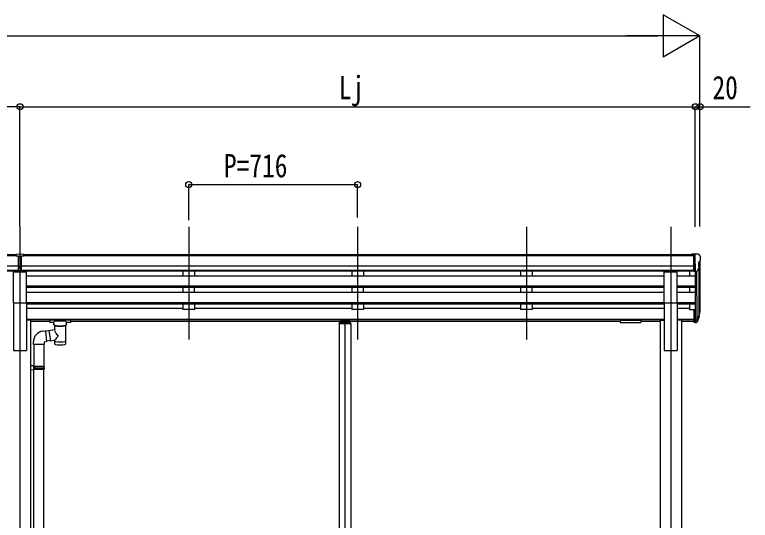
# Model space of a CAD drawing. Units: millimetres, scale not verified. Extents: x -12615 to 12615, y -8910 to 8910.
# Drawn here: x -911 to 2209, y -3310 to -1167 of the extents above; entities that cross this region are included whole.
import ezdxf
from ezdxf.enums import TextEntityAlignment as Align

# ---------------------------------------------------------------- set-up
doc = ezdxf.new("R2010")
doc.units = ezdxf.units.MM
doc.header["$LTSCALE"] = 40
for name, color, linetype in [('0-3_YKK_12', 2, 'Continuous'), ('0-4_YKK_13', 4, 'Continuous'), ('0-5_YKK_A1', 4, 'Continuous'), ('0-6_YKK_D', 6, 'Continuous')]:
    doc.layers.add(name, color=color, linetype=linetype)
doc.styles.add('ＭＳ ゴシック', font='')
doc.styles.get('ＭＳ ゴシック').set_extended_font_data('MS Gothic')

msp = doc.modelspace()

# ---------------------------------------------------------------- linework, layer by layer
at = {"layer": '0-3_YKK_12'}
for p, q in [((-172.79, -2066.08), (-172.79, -2543.6)), ((543.21, -2066.08), (543.21, -2543.6)), ((1259.21, -2066.08), (1259.21, -2543.6)), ((489.71, -2470.49), (489.71, -4897.35))]:
    msp.add_line(p, q, dxfattribs=at)
for points in [[(-888.79, -2066.08), (-888.79, -4990.49), (-888.79, -5240.49)], [(1871.21, -2066.08), (1871.21, -4990.49), (1871.21, -5240.49)]]:
    msp.add_lwpolyline(points, dxfattribs=at)
at = {"layer": '0-4_YKK_13'}
for p, q in [((-872.29, -2190.5), (-872.29, -2182.66)), ((1968.71, -2182.47), (1958.71, -2182.56)), ((1958.71, -2184.07), (1958.71, -2182.56)), ((1968.71, -2254.45), (1968.71, -2182.47)), ((1987.21, -2182.47), (1968.71, -2182.47)), ((1975.21, -2255.45), (1975.21, -2182.47)), ((1987.21, -2182.47), (1989.54, -2182.61)), ((1990.3, -2183.04), (1994.37, -2188.84)), ((-895.29, -2254.13), (-895.29, -2188.85)), ((-895.29, -2190.98), (-888.79, -2191.3)), ((-882.29, -2192.5), (-895.29, -2192.5)), ((-888.79, -2191.32), (-882.29, -2190.92)), ((-872.29, -2190.5), (-882.29, -2190.5)), ((1994.68, -2213.65), (1989.36, -2216.72)), ((1997.21, -2191.84), (1997.21, -2192.47)), ((-888.79, -2234.19), (-895.29, -2234.02)), ((-882.29, -2234.02), (-888.79, -2234.19)), ((1982.84, -2253.64), (1991.84, -2238.05)), ((1989.21, -2216.98), (1989.21, -2233.26)), ((-888.79, -2253.46), (-895.29, -2253.07)), ((-882.29, -2253.07), (-888.79, -2253.46)), ((-861.29, -2387.91), (-861.29, -2256.12)), ((1898.71, -2387.91), (1898.71, -2256.12)), ((1968.71, -2254.45), (1975.21, -2254.45)), ((1975.21, -2255.45), (1980.42, -2255.13)), ((-916.29, -2387.91), (-861.29, -2387.91)), ((1843.71, -2387.91), (1898.71, -2387.91)), ((1968.71, -2416.19), (1968.71, -2470.22)), ((1968.71, -2416.19), (1975.21, -2416.19)), ((1975.21, -2416.19), (1975.21, -2470.96)), ((1993.51, -2429), (1990.24, -2436.07)), ((1994.12, -2430.38), (1990.24, -2438.33)), ((-761.79, -2460.77), (-761.79, -2471.53)), ((-676.79, -2460.11), (-759.79, -2460.11)), ((-676.79, -2462.29), (-759.79, -2462.29)), ((-674.79, -2460.77), (-674.79, -2471.53)), ((-674.79, -2460.96), (-674.79, -2462.51)), ((508.21, -2461.53), (471.21, -2461.53)), ((471.21, -2461.53), (471.21, -2469.97)), ((471.21, -2464.02), (508.21, -2464.02)), ((508.21, -2461.53), (508.21, -2469.97)), ((1657.21, -2460.77), (1657.21, -2471.53)), ((1657.21, -2460.77), (1657.21, -2471.53)), ((1657.21, -2460.96), (1657.21, -2462.51)), ((1657.21, -2460.96), (1657.21, -2462.51)), ((1659.21, -2460.11), (1742.21, -2460.11)), ((1659.21, -2462.29), (1742.21, -2462.29)), ((1744.21, -2460.77), (1744.21, -2471.53)), ((1968.71, -2456.32), (1975.21, -2456.32)), ((1968.71, -2461.2), (1975.21, -2461.2)), ((1975.21, -2461.22), (1980.35, -2461.22)), ((1975.21, -2463.03), (1980.06, -2463.03)), ((1981.65, -2460.55), (1989.4, -2445.14)), ((1990.85, -2445.5), (1982.66, -2461.67)), ((1991.46, -2446.06), (1982.66, -2469.61)), ((1991.8, -2441.66), (1991.46, -2446.06)), ((-745.29, -2472.2), (-759.79, -2472.2)), ((-745.29, -2479), (-745.29, -2468.73)), ((-741.19, -2501.08), (-741.19, -2483.49)), ((-695.39, -2483.5), (-695.37, -2563.8)), ((-691.29, -2479), (-691.29, -2468.73)), ((-676.79, -2472.2), (-691.29, -2472.2)), ((464.21, -2475.99), (464.21, -2477.49)), ((515.21, -2477.49), (464.21, -2477.49)), ((513.71, -2474.49), (465.71, -2474.49)), ((467.21, -2470.02), (467.21, -2474.49)), ((469.71, -2467.45), (471.21, -2467.45)), ((469.71, -2469.97), (469.71, -2474.49)), ((469.71, -2469.97), (471.21, -2469.97)), ((469.71, -2471.86), (509.71, -2471.86)), ((473.81, -2466.46), (473.81, -2466.94)), ((477.26, -2468.34), (477.26, -2468.68)), ((479.22, -2468.02), (479.22, -2468.35)), ((479.71, -2467.11), (479.71, -2469.79)), ((480.2, -2468.02), (480.2, -2468.35)), ((482.16, -2468.68), (482.16, -2468.34)), ((485.61, -2466.46), (485.61, -2466.94)), ((493.81, -2466.46), (493.81, -2466.94)), ((497.26, -2468.34), (497.26, -2468.68)), ((499.22, -2468.02), (499.22, -2468.35)), ((499.71, -2467.11), (499.71, -2469.79)), ((500.2, -2468.02), (500.2, -2468.35)), ((502.16, -2468.68), (502.16, -2468.34)), ((505.61, -2466.46), (505.61, -2466.94)), ((508.21, -2467.45), (509.71, -2467.45)), ((508.21, -2469.97), (509.71, -2469.97)), ((509.71, -2469.97), (509.71, -2474.49)), ((512.21, -2474.49), (512.21, -2470.02)), ((515.21, -2475.99), (515.21, -2477.49)), ((1659.21, -2472.2), (1742.21, -2472.2)), ((1968.71, -2470.22), (1975.21, -2470.22)), ((1975.21, -2470.96), (1980.06, -2470.96)), ((-792.14, -2508.54), (-779.62, -2506.98)), ((-766.12, -2506.86), (-779.45, -2508.93)), ((-766.41, -2504.98), (-741.19, -2501.07)), ((-766.41, -2504.98), (-759.39, -2550.24)), ((-831.54, -2564.55), (-831.54, -2553.64)), ((-759.68, -2548.37), (-775.78, -2550.86)), ((-741.19, -2547.42), (-759.39, -2550.24)), ((-741.21, -2563.8), (-741.19, -2547.17)), ((-785.54, -2564.55), (-831.54, -2564.55)), ((-829.59, -2564.55), (-829.59, -2655.85)), ((-787.59, -2564.55), (-787.59, -2658.41)), ((-827.59, -2655.91), (-843.59, -2655.44)), ((-843.59, -2655.44), (-843.59, -2673.38)), ((-827.59, -2672.91), (-843.59, -2673.38)), ((-827.59, -2657.91), (-829.59, -2657.91)), ((-786.59, -2658.41), (-829.59, -2658.41)), ((-785.59, -2660.41), (-829.59, -2660.41)), ((-785.59, -2668.41), (-829.59, -2668.41)), ((-786.59, -2670.41), (-829.59, -2670.41)), ((-829.59, -3515.11), (-829.59, -2672.97)), ((-827.59, -2657.91), (-827.59, -2655.91)), ((-827.59, -2672.91), (-827.59, -2670.91)), ((-825.11, -2660.41), (-824.68, -2658.41)), ((-787.59, -3517.67), (-787.59, -2670.41)), ((-785.59, -2660.41), (-786.59, -2658.41)), ((-785.59, -2668.41), (-786.59, -2670.41)), ((-785.59, -2660.41), (-785.59, -2668.41))]:
    msp.add_line(p, q, dxfattribs=at)
for points in [[(-872.29, -2182.66), (-890.29, -2182.5), (-905.29, -2182.63)], [(-895.29, -2190.46), (-905.29, -2190.37), (-905.29, -2182.63)], [(-895.29, -2254.13), (-888.79, -2254.53), (-882.29, -2254.13), (-882.29, -2188.79)], [(-895.29, -2235.12), (-892.03, -2235.21), (-888.79, -2235.29), (-885.55, -2235.21), (-882.29, -2235.12)], [(-916.29, -2387.91), (-916.29, -2256.12), (-861.29, -2256.12)], [(1843.71, -2387.91), (1843.71, -2256.12), (1898.71, -2256.12)], [(-759.79, -2460.11), (-760.14, -2460.11), (-760.67, -2460.14), (-761.12, -2460.19), (-761.42, -2460.27), (-761.59, -2460.37), (-761.71, -2460.5), (-761.78, -2460.68), (-761.79, -2460.77)], [(-674.79, -2460.77), (-674.83, -2460.58), (-674.91, -2460.44), (-675.01, -2460.35), (-675.11, -2460.29), (-675.23, -2460.24), (-675.52, -2460.18), (-676.01, -2460.13), (-676.55, -2460.11), (-676.79, -2460.11)], [(1657.21, -2460.77), (1657.25, -2460.58), (1657.33, -2460.44), (1657.43, -2460.35), (1657.53, -2460.29), (1657.65, -2460.24), (1657.95, -2460.18), (1658.44, -2460.13), (1658.98, -2460.11), (1659.21, -2460.11)], [(1657.21, -2460.77), (1657.25, -2460.58), (1657.33, -2460.44), (1657.43, -2460.35), (1657.53, -2460.29), (1657.65, -2460.24), (1657.95, -2460.18), (1658.44, -2460.13), (1658.98, -2460.11), (1659.21, -2460.11)], [(1742.21, -2460.11), (1742.56, -2460.11), (1743.09, -2460.14), (1743.54, -2460.19), (1743.85, -2460.27), (1744.02, -2460.37), (1744.14, -2460.5), (1744.2, -2460.68), (1744.21, -2460.77)], [(-759.79, -2472.2), (-760.14, -2472.19), (-760.67, -2472.17), (-761.12, -2472.12), (-761.42, -2472.04), (-761.59, -2471.94), (-761.71, -2471.8), (-761.78, -2471.62), (-761.79, -2471.53)], [(-741.19, -2483.49), (-741.42, -2483.4), (-742.78, -2482.66), (-743.89, -2481.82), (-744.65, -2480.95), (-745.11, -2480.05), (-745.28, -2479.17)], [(-691.33, -2478.95), (-691.3, -2479.3), (-691.55, -2480.26), (-692.07, -2481.14), (-692.87, -2481.98), (-693.99, -2482.78), (-695.39, -2483.5)], [(-674.79, -2471.53), (-674.83, -2471.73), (-674.91, -2471.86), (-675.01, -2471.96), (-675.11, -2472.02), (-675.23, -2472.06), (-675.52, -2472.13), (-676.01, -2472.17), (-676.55, -2472.19), (-676.79, -2472.2)], [(478.24, -2468.57), (478.43, -2468.6), (478.51, -2468.6), (478.62, -2468.61), (478.79, -2468.6), (478.93, -2468.57), (479.06, -2468.53), (479.15, -2468.48), (479.2, -2468.42)], [(480.22, -2468.42), (480.28, -2468.48), (480.37, -2468.53), (480.49, -2468.57), (480.64, -2468.6), (480.81, -2468.61), (480.91, -2468.6), (480.99, -2468.6), (481.18, -2468.57)], [(498.24, -2468.57), (498.43, -2468.6), (498.51, -2468.6), (498.62, -2468.61), (498.79, -2468.6), (498.93, -2468.57), (499.06, -2468.53), (499.15, -2468.48), (499.2, -2468.42)], [(500.22, -2468.42), (500.28, -2468.48), (500.37, -2468.53), (500.49, -2468.57), (500.64, -2468.6), (500.81, -2468.61), (500.91, -2468.6), (500.99, -2468.6), (501.18, -2468.57)], [(1657.21, -2471.53), (1657.25, -2471.73), (1657.33, -2471.86), (1657.43, -2471.96), (1657.53, -2472.02), (1657.65, -2472.06), (1657.95, -2472.13), (1658.44, -2472.17), (1658.98, -2472.19), (1659.21, -2472.2)], [(1657.21, -2471.53), (1657.25, -2471.73), (1657.33, -2471.86), (1657.43, -2471.96), (1657.53, -2472.02), (1657.65, -2472.06), (1657.95, -2472.13), (1658.44, -2472.17), (1658.98, -2472.19), (1659.21, -2472.2)], [(1742.21, -2472.2), (1742.56, -2472.19), (1743.09, -2472.17), (1743.54, -2472.12), (1743.85, -2472.04), (1744.02, -2471.94), (1744.14, -2471.8), (1744.2, -2471.62), (1744.21, -2471.53)], [(-779.62, -2506.98), (-775.61, -2552.81), (-785.54, -2554.55), (-785.54, -2564.55)], [(-827.59, -2670.91), (-829.59, -2670.91), (-829.59, -2657.91)], [(-825.11, -2660.41), (-825.11, -2668.41), (-824.68, -2670.41)]]:
    msp.add_lwpolyline(points, dxfattribs=at)
for centre, radius, start, end in [((1989.48, -2183.61), 1, 35, 86.5), ((1994.21, -2191.84), 3, 0, 87), ((1990.31, -2209.28), 6.18, 315.00103, 354.2965), ((1795.21, -2192.47), 202, 355.05096, 0), ((1989.51, -2216.98), 0.3, 120, 180), ((1989.51, -2233.26), 0.3, 180, 265.2833), ((1989.24, -2236.55), 3, 330, 85.2833), ((1980.24, -2252.14), 3, 273.5, 330), ((1964.63, -2419.51), 30.41, 341.80266, 352.8448), ((1966.03, -2421.26), 29.53, 342.01856, 353.49194), ((465.71, -2475.99), 1.5, 90, 180), ((513.71, -2475.99), 1.5, 0, 90), ((-785.63, -2553.99), 45.91, 98.14944, 179.55845)]:
    msp.add_arc(centre, radius, start, end, dxfattribs=at)
for centre, major_axis, ratio, start_param, end_param in [((-913.36, -2192.81), (-24.57, -1.51), 0.121868, 3.1340826, 3.1409615), ((1907.35, -2415.02), (-87.93, 4.42), 0.541684, 3.060334, 3.2172517), ((1906.56, -2421.7), (89.06, 1.43), 0.57596, 6.1985533, 6.3701348), ((-759.79, -2462.51), (-2, 0), 0.109601, 4.712389, 6.2831853), ((-676.79, -2462.51), (-2, 0), 0.109601, 3.1415927, 4.712389), ((1659.21, -2462.51), (2, 0), 0.109601, 1.5707963, 3.1415927), ((1659.21, -2462.51), (2, 0), 0.109601, 1.5707963, 3.1415927), ((1742.21, -2462.51), (2, 0), 0.109601, 0, 1.5707963), ((1980.06, -2460.32), (3, 0), 0.90356, 4.712389, 5.7595865), ((1980.35, -2459.87), (1.5, 0), 0.90356, 4.712389, 5.7595865), ((1905.29, -2421.6), (88.05, 0), 0.90356, 5.9828017, 6.0168888), ((1990.5, -2441.66), (-1.3, 0), 0.90356, 2.9359903, 4.9130961), ((1904.58, -2425.47), (89.07, 0), 0.90356, 6.0316505, 6.077583), ((-718.29, -2468.73), (-27, 0), 0.122176, 3.1415927, 6.2831853), ((-729.29, -2479), (-16, 0), 0.361356, 0, 0.0194874), ((-718.28, -2483.96), (-22.92, 0.42), 0.07247, 0.0008089, 1.5716053), ((-718.28, -2485.58), (-22.92, 0.42), 0.07247, 0.0008089, 1.5716053), ((-718.3, -2483.96), (22.91, 0.42), 0.072511, 4.711586, 6.2823824), ((-718.3, -2485.58), (22.91, 0.42), 0.072511, 4.711586, 6.2823824), ((469.71, -2470.02), (0, 2.57), 0.97237, 6.2831853, 7.8539816), ((479.71, -2466.46), (5.9, 0), 0.342073, 0, 3.1415927), ((479.71, -2461.17), (8.02, 0), 0.939674, 4.4018361, 4.5279947), ((479.71, -2461.5), (8.02, 0), 0.939674, 4.4018361, 4.5279947), ((479.71, -2460.5), (8.02, 0), 0.939674, 4.6512338, 4.7735441), ((479.71, -2461.17), (-8.02, 0), 0.939674, 1.7551906, 1.8813492), ((479.71, -2461.5), (-8.02, 0), 0.939674, 1.7551906, 1.8813492), ((499.71, -2466.46), (5.9, 0), 0.342073, 0, 3.1415927), ((499.71, -2461.17), (8.02, 0), 0.939674, 4.4018361, 4.5279947), ((499.71, -2461.5), (8.02, 0), 0.939674, 4.4018361, 4.5279947), ((499.71, -2460.5), (8.02, 0), 0.939674, 4.6512338, 4.7735441), ((499.71, -2461.17), (-8.02, 0), 0.939674, 1.7551906, 1.8813492), ((499.71, -2461.5), (-8.02, 0), 0.939674, 1.7551906, 1.8813492), ((509.71, -2470.02), (0, 2.57), 0.97237, 4.712389, 6.2831853), ((1980.06, -2468.25), (-3, 0), 0.90356, 1.5707963, 2.6179939), ((-718.29, -2527.62), (22.81, -26.62), 0.234429, 3.1563334, 4.5976381), ((-720.84, -2524.97), (-20.32, -22.25), 0.045535, 4.9756507, 6.2441899), ((-718.29, -2551.36), (-22.91, 0), 0.122865, 6.2831853, 9.424778), ((-718.29, -2563.8), (-22.92, 0), 0.101955, 6.2829723, 9.4248207)]:
    msp.add_ellipse(centre, major_axis=major_axis, ratio=ratio, start_param=start_param, end_param=end_param, dxfattribs=at)
for centre in [(479.71, -2466.94), (499.71, -2466.94)]:
    msp.add_ellipse(centre, major_axis=(5.9, 0), ratio=0.342073, dxfattribs=at)
at = {"layer": '0-5_YKK_A1'}
for p, q in [((-905.29, -2184.07), (-3736.29, -2184.07)), ((-905.29, -2189.29), (-3736.29, -2189.29)), ((1968.71, -2184.07), (-872.29, -2184.07)), ((1968.71, -2189.29), (-872.29, -2189.29)), ((1995.21, -2213.04), (1995.21, -2415.83)), ((-895.29, -2232.82), (-3746.29, -2232.82)), ((1968.71, -2232.82), (-882.29, -2232.82)), ((1975.21, -2223.57), (1975.21, -2416.19)), ((1990.24, -2240.82), (1990.24, -2442.54)), ((-895.29, -2250.67), (-3746.29, -2250.67)), ((-895.29, -2253.92), (-3746.29, -2253.92)), ((1968.71, -2250.67), (-882.29, -2250.67)), ((1968.71, -2253.92), (-882.29, -2253.92)), ((1843.71, -2274.49), (-861.29, -2274.49)), ((-197.79, -2254.02), (-197.79, -2274.49)), ((-147.79, -2274.49), (-197.79, -2274.49)), ((-147.79, -2254.02), (-147.79, -2274.49)), ((518.21, -2254.02), (518.21, -2274.49)), ((568.21, -2274.49), (518.21, -2274.49)), ((568.21, -2254.02), (568.21, -2274.49)), ((1234.21, -2254.02), (1234.21, -2274.49)), ((1284.21, -2274.49), (1234.21, -2274.49)), ((1284.21, -2254.02), (1284.21, -2274.49)), ((1975.21, -2274.49), (1898.71, -2274.49)), ((1950.21, -2253.92), (1950.21, -2274.49)), ((1981.21, -2254.98), (1981.22, -2460.97)), ((1843.71, -2317.86), (-861.29, -2317.86)), ((1843.71, -2319.36), (-861.29, -2319.36)), ((1843.71, -2323.68), (-861.29, -2323.68)), ((-197.79, -2323.68), (-197.79, -2344.6)), ((-147.79, -2344.6), (-147.79, -2323.68)), ((518.21, -2323.68), (518.21, -2344.6)), ((568.21, -2344.6), (568.21, -2323.68)), ((1234.21, -2323.68), (1234.21, -2344.6)), ((1284.21, -2344.6), (1284.21, -2323.68)), ((1975.21, -2317.86), (1898.71, -2317.86)), ((1975.21, -2319.36), (1898.71, -2319.36)), ((1975.21, -2323.68), (1898.71, -2323.68)), ((1950.21, -2323.68), (1950.21, -2344.6)), ((1843.71, -2344.6), (-861.29, -2344.6)), ((-147.79, -2344.6), (-197.79, -2344.6)), ((568.21, -2344.6), (518.21, -2344.6)), ((1284.21, -2344.6), (1234.21, -2344.6)), ((1975.21, -2344.6), (1898.71, -2344.6)), ((-861.29, -2387.91), (-861.29, -2590.49)), ((1843.71, -2387.97), (-861.29, -2387.97)), ((1843.71, -2389.46), (-861.29, -2389.46)), ((1843.71, -2393.78), (-861.29, -2393.78)), ((-197.79, -2393.78), (-197.79, -2416.82)), ((-147.79, -2393.78), (-147.79, -2416.82)), ((518.21, -2393.78), (518.21, -2416.82)), ((568.21, -2393.78), (568.21, -2416.82)), ((1234.21, -2393.78), (1234.21, -2416.82)), ((1284.21, -2393.78), (1284.21, -2416.82)), ((1898.71, -2387.91), (1898.71, -2590.49)), ((1975.21, -2387.97), (1898.71, -2387.97)), ((1975.21, -2389.46), (1898.71, -2389.46)), ((1975.21, -2393.78), (1898.71, -2393.78)), ((1950.21, -2393.78), (1950.21, -2416.82)), ((-197.79, -2411.88), (-861.29, -2411.88)), ((-147.79, -2416.82), (-197.79, -2416.82)), ((518.21, -2411.88), (-147.79, -2411.88)), ((568.21, -2416.82), (518.21, -2416.82)), ((1234.21, -2411.88), (568.21, -2411.88)), ((1284.21, -2416.82), (1234.21, -2416.82)), ((1843.71, -2411.88), (1284.21, -2411.88)), ((1950.21, -2411.88), (1898.71, -2411.88)), ((1950.21, -2416.82), (1968.71, -2416.82)), ((1843.71, -2458.9), (-861.29, -2458.9)), ((1843.71, -2460.29), (-861.29, -2460.29)), ((-843.59, -2461.49), (-861.29, -2461.49)), ((-843.59, -2461.49), (-843.59, -5090.49)), ((1826.01, -2461.49), (1843.71, -2461.49)), ((1826.01, -2461.49), (1826.01, -5090.49)), ((1968.71, -2458.9), (1898.71, -2458.9)), ((1968.71, -2460.29), (1898.71, -2460.29)), ((1916.41, -2461.49), (1898.71, -2461.49)), ((1916.41, -2461.49), (1916.41, -5090.49)), ((-761.79, -2467.98), (-843.59, -2467.98)), ((1657.21, -2467.98), (-674.79, -2467.98)), ((464.71, -2477.49), (464.71, -4840.49)), ((514.71, -2477.49), (514.71, -4840.49)), ((1826.01, -2467.98), (1744.21, -2467.98)), ((1968.71, -2467.98), (1916.41, -2467.98))]:
    msp.add_line(p, q, dxfattribs=at)
for points in [[(-916.29, -2387.91), (-916.29, -2590.49), (-861.29, -2590.49)], [(1843.71, -2387.91), (1843.71, -2590.49), (1898.71, -2590.49)]]:
    msp.add_lwpolyline(points, dxfattribs=at)
at = {"layer": '0-6_YKK_D'}
for p, q in [((1995.21, -1256.51), (1839.33, -1166.51)), ((1839.33, -1166.51), (1839.33, -1346.51)), ((-6456.79, -1256.51), (1815.21, -1256.51)), ((1995.21, -1256.51), (1683.44, -1256.51)), ((1995.21, -1256.51), (1839.33, -1346.51)), ((1995.21, -2065.08), (1995.21, -1255.51)), ((-888.79, -1556.51), (-3752.79, -1556.51)), ((-888.79, -2066.08), (-888.79, -1555.51)), ((-888.79, -2066.08), (-888.79, -1555.51)), ((-888.79, -1556.51), (1975.21, -1556.51)), ((1975.21, -2066.08), (1975.21, -1555.51)), ((1975.21, -2066.08), (1975.21, -1555.51)), ((1995.21, -2064.08), (1995.21, -1555.51)), ((-172.79, -2037.19), (-172.79, -1886.09)), ((-172.79, -1887.09), (543.21, -1887.09)), ((543.21, -2026.06), (543.21, -1886.09))]:
    msp.add_line(p, q, dxfattribs=at)
msp.add_lwpolyline([(1975.21, -1556.51), (1995.21, -1556.51), (2208.61, -1556.51)], dxfattribs=at)
for centre in [(-888.79, -1556.51), (-888.79, -1556.51), (1975.21, -1556.51), (1975.21, -1556.51), (1995.21, -1556.51), (-172.79, -1887.09), (543.21, -1887.09)]:
    msp.add_circle(centre, 12.75, dxfattribs=at)

# ---------------------------------------------------------------- texts
at = {"layer": '0-6_YKK_D', "style": 'ＭＳ ゴシック', "width": 0.8}
for s, p in [('Lj', (464.01, -1554.51)), ('20', (2048.21, -1554.51)), ('P=716', (-23.59, -1885.79))]:
    msp.add_text(s, height=98.97, dxfattribs=at).set_placement(p, align=Align.BOTTOM_LEFT)

doc.saveas('drawing.dxf')
